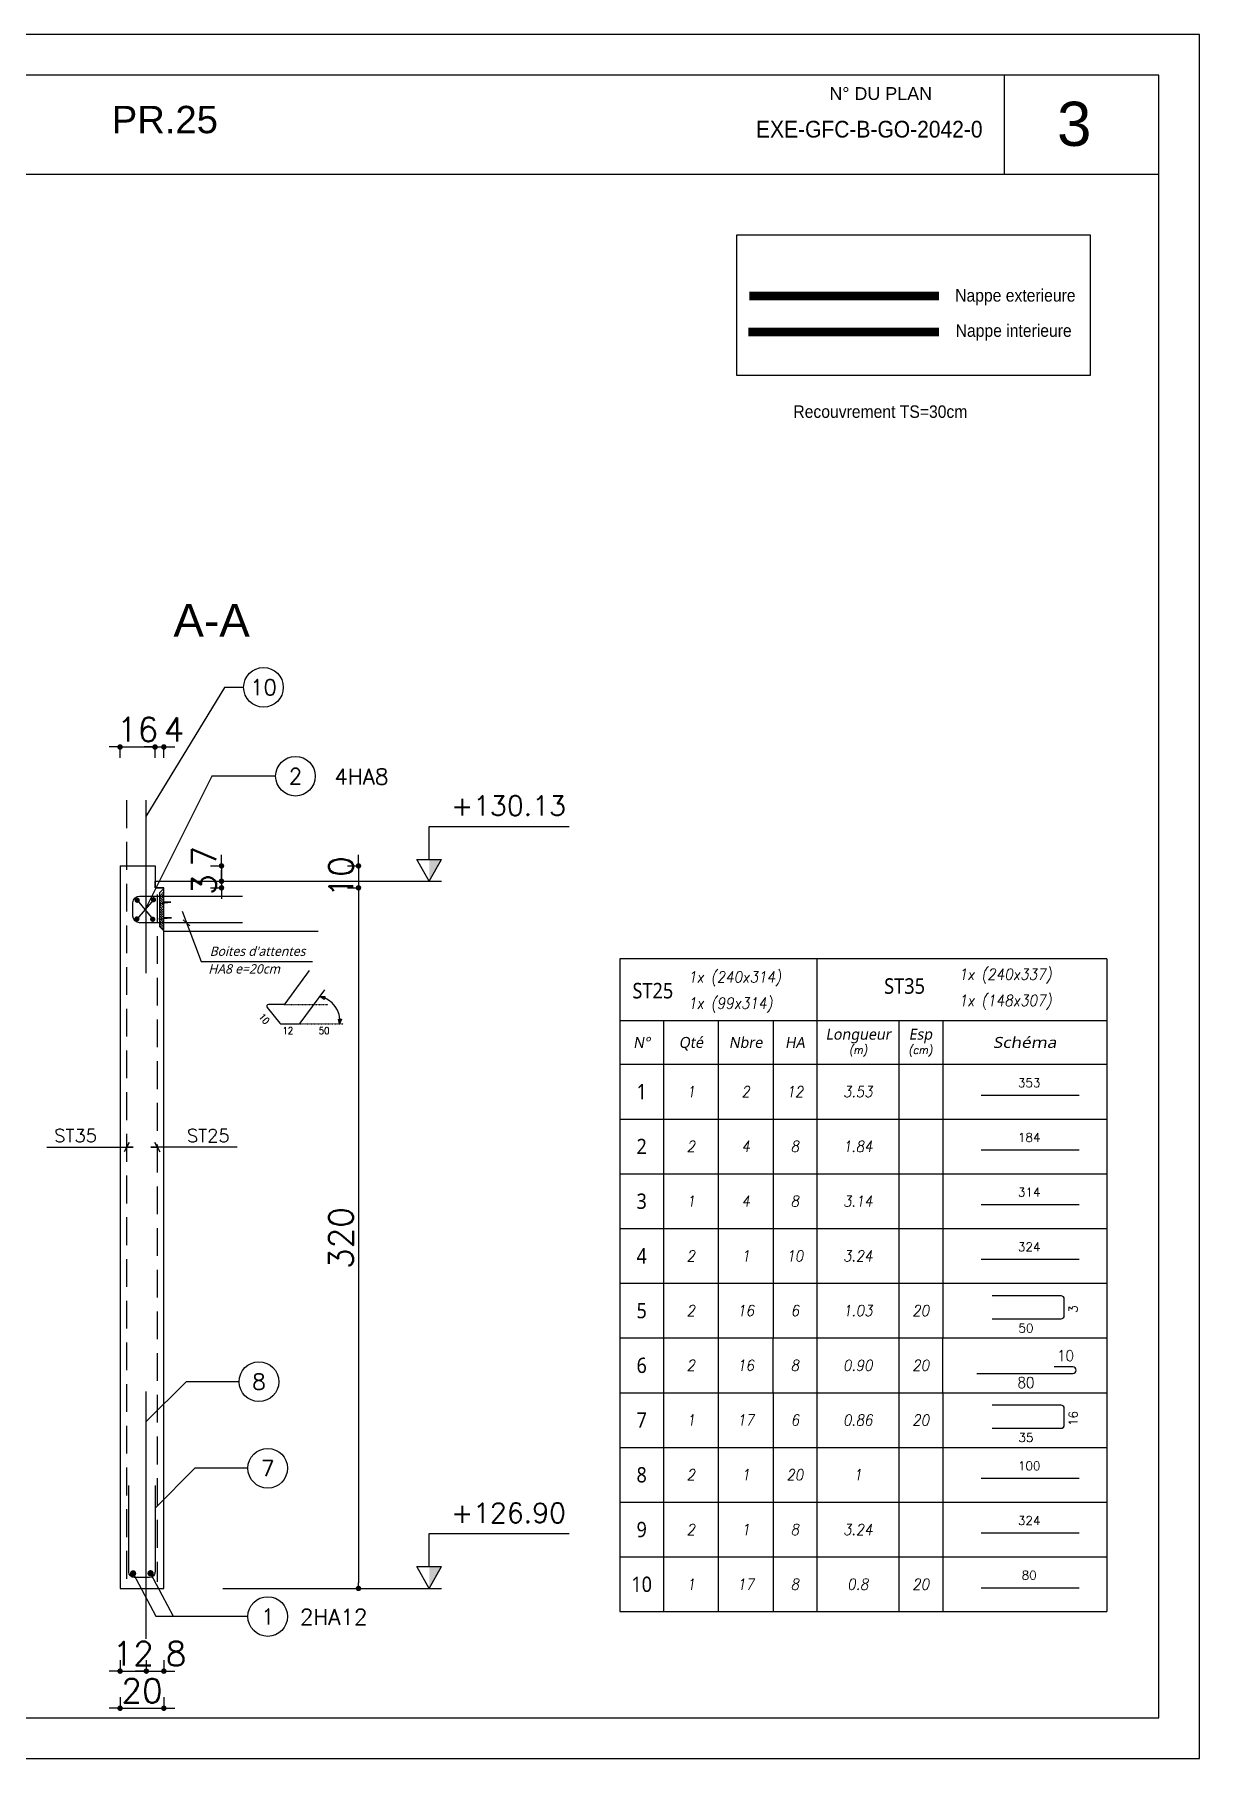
# Model space of a CAD drawing. Header units: millimetres. Extents: x -21776 to 63757, y -7870 to 8483.
# Drawn here: x 16352 to 16884, y -5309 to -4522 of the extents above; entities that cross this region are included whole.
import ezdxf
from ezdxf.enums import TextEntityAlignment as Align

# ---------------------------------------------------------------- set-up
doc = ezdxf.new("R2010")
doc.units = ezdxf.units.MM
doc.header["$PDMODE"] = 34
for name, pattern in [('CACHE', [9.525, 6.35, -3.175]), ('CACHEX2', [19.05, 12.7, -6.35]), ('HIDDEN2', [0.1875, 0.125, -0.0625])]:
    doc.linetypes.add(name, pattern=pattern)
for name, color, linetype in [('COTATION', 1, 'Continuous'), ('GO-CARTOUCHE', 7, 'Continuous'), ('GO-COTATION', 1, 'Continuous'), ('GO-FER-HA', 140, 'Continuous'), ('GO-TEXTE', 9, 'Continuous'), ('GO-TEXTE-ACIER', 3, 'Continuous'), ('GO-TEXTE-FER', 3, 'Continuous'), ('K_ENT_M_Building_PR.35', 7, 'Continuous'), ('préfa v', 2, 'Continuous'), ('STR_ACIER_BAS', 6, 'Continuous'), ('STR_TS', 22, 'Continuous'), ('STR_TXT', 102, 'Continuous'), ('STR_VOI-POT', 6, 'Continuous'), ('TEXTE-ACIER', 3, 'Continuous')]:
    doc.layers.add(name, color=color, linetype=linetype)
doc.styles.add('FIN', font='romans.shx')
doc.styles.add('GrDimensions', font='simplex.shx')
doc.styles.add('Lucida', font='')
doc.styles.get("Standard").update_dxf_attribs({"font": 'romans.shx'})
doc.styles.add('Tableau', font='romans.shx', dxfattribs={"width": 0.9, "oblique": 10})
doc.styles.add('Tableau2', font='trebuc.TTF', dxfattribs={"width": 0.9, "oblique": 10})
doc.styles.add('TEXTE', font='romans.shx')
doc.styles.add('TEXTEBA', font='ARIAL.TTF')
doc.styles.get('Lucida').set_extended_font_data('Lucida Sans', italic=True)
doc.dimstyles.new('COUPE-20', dxfattribs={"dimscale": 0.5, "dimtxt": 22, "dimasz": 5, "dimexe": 0.05, "dimexo": 0, "dimgap": 5, "dimtad": 1, "dimdsep": 46, "dimtxsty": 'Standard', "dimblk1": 'DOT', "dimblk2": 'DOT', "dimsah": 1, "dimcen": 0, "dimdle": 150, "dimclrd": 1, "dimclre": 1, "dimclrt": 7, "dimadec": 0, "dimazin": 0, "dimtfac": 1, "dimtix": 1, "dimtmove": 2, "dimatfit": 3, "dimldrblk": 'DOT', "dimfxl": 0, "dimtvp": 1, "dimtolj": 1, "dimtzin": 0, "dimarcsym": 0})

# ---------------------------------------------------------------- blocks, each defined once
blk = doc.blocks.new('_DOT')
at = {"color": 0, "linetype": 'ByBlock'}
blk.add_line((-0.5, 0), (-1, 0), dxfattribs=at)
at = {"color": 0, "linetype": 'ByBlock', "const_width": 0.5}
blk.add_lwpolyline([(-0.25, 0, 1), (0.25, 0, 1)], format="xyb", close=True, dxfattribs=at)
blk = doc.blocks.new('*D1576')
at = {"layer": 'DEFPOINTS', "color": 0}
for p in [(16391.33, -5231.33), (16411.33, -5231.33), (16411.33, -5286.08)]:
    blk.add_point(p, dxfattribs=at)
at = {"layer": 'STR_VOI-POT', "color": 1, "lineweight": -2}
for p, q in [((16391.33, -5281.08), (16391.33, -5286.1)), ((16411.33, -5281.08), (16411.33, -5286.1)), ((16388.83, -5286.08), (16386.33, -5286.08)), ((16391.33, -5286.08), (16411.33, -5286.08)), ((16413.83, -5286.08), (16416.33, -5286.08))]:
    blk.add_line(p, q, dxfattribs=at)
at = {"layer": 'STR_VOI-POT', "color": 1, "lineweight": -2, "xscale": 2.5, "yscale": 2.5, "zscale": 2.5}
blk.add_blockref('_DOT', (16391.33, -5286.08), dxfattribs=at)
at = {"layer": 'STR_VOI-POT', "color": 1, "lineweight": -2, "xscale": 2.5, "yscale": 2.5, "zscale": 2.5, "rotation": 180}
blk.add_blockref('_DOT', (16411.33, -5286.08), dxfattribs=at)
at = {"layer": 'STR_VOI-POT', "color": 7, "insert": (16401.33, -5278.08), "char_height": 11, "attachment_point": 5}
blk.add_mtext('\\A1;20', dxfattribs=at)
blk = doc.blocks.new('*D1577')
at = {"layer": 'DEFPOINTS', "color": 0}
for p in [(16407.33, -4847), (16391.33, -4901.33), (16407.33, -4901.33)]:
    blk.add_point(p, dxfattribs=at)
at = {"layer": 'STR_VOI-POT', "color": 1, "lineweight": -2}
for p, q in [((16388.83, -4847), (16386.33, -4847)), ((16391.33, -4852), (16391.33, -4846.97)), ((16391.33, -4847), (16407.33, -4847)), ((16407.33, -4852), (16407.33, -4846.97)), ((16409.83, -4847), (16412.33, -4847))]:
    blk.add_line(p, q, dxfattribs=at)
at = {"layer": 'STR_VOI-POT', "color": 1, "lineweight": -2, "xscale": 2.5, "yscale": 2.5, "zscale": 2.5}
blk.add_blockref('_DOT', (16391.33, -4847), dxfattribs=at)
at = {"layer": 'STR_VOI-POT', "color": 1, "lineweight": -2, "xscale": 2.5, "yscale": 2.5, "zscale": 2.5, "rotation": 180}
blk.add_blockref('_DOT', (16407.33, -4847), dxfattribs=at)
at = {"layer": 'STR_VOI-POT', "color": 7, "insert": (16399.33, -4839), "char_height": 11, "attachment_point": 5}
blk.add_mtext('\\A1;16', dxfattribs=at)
blk = doc.blocks.new('*D1578')
at = {"layer": 'DEFPOINTS', "color": 0}
for p in [(16407.33, -4901.33), (16411.33, -4911.33), (16500.26, -4911.33)]:
    blk.add_point(p, dxfattribs=at)
at = {"layer": 'STR_VOI-POT', "color": 1, "lineweight": -2}
for p, q in [((16500.26, -4898.83), (16500.26, -4896.33)), ((16495.26, -4901.33), (16500.29, -4901.33)), ((16500.26, -4901.33), (16500.26, -4911.33)), ((16495.26, -4911.33), (16500.29, -4911.33)), ((16500.26, -4913.83), (16500.26, -4916.33))]:
    blk.add_line(p, q, dxfattribs=at)
at = {"layer": 'STR_VOI-POT', "color": 1, "lineweight": -2, "xscale": 2.5, "yscale": 2.5, "zscale": 2.5}
for p, rotation in [((16500.26, -4901.33), 270), ((16500.26, -4911.33), 90)]:
    blk.add_blockref('_DOT', p, dxfattribs=dict(at, rotation=rotation))
at = {"layer": 'STR_VOI-POT', "color": 7, "insert": (16492.26, -4906.33), "char_height": 11, "attachment_point": 5, "rotation": 90}
blk.add_mtext('\\A1;10', dxfattribs=at)
blk = doc.blocks.new('*D1579')
at = {"layer": 'DEFPOINTS', "color": 0}
for p in [(16411.33, -4847), (16407.33, -4901.33), (16411.33, -4911.33)]:
    blk.add_point(p, dxfattribs=at)
at = {"layer": 'STR_VOI-POT', "color": 1, "lineweight": -2}
for p, q in [((16404.83, -4847), (16402.33, -4847)), ((16407.33, -4852), (16407.33, -4846.97)), ((16407.33, -4847), (16411.33, -4847)), ((16411.33, -4852), (16411.33, -4846.97)), ((16413.83, -4847), (16416.33, -4847))]:
    blk.add_line(p, q, dxfattribs=at)
at = {"layer": 'STR_VOI-POT', "color": 1, "lineweight": -2, "xscale": 2.5, "yscale": 2.5, "zscale": 2.5}
blk.add_blockref('_DOT', (16407.33, -4847), dxfattribs=at)
at = {"layer": 'STR_VOI-POT', "color": 1, "lineweight": -2, "xscale": 2.5, "yscale": 2.5, "zscale": 2.5, "rotation": 180}
blk.add_blockref('_DOT', (16411.33, -4847), dxfattribs=at)
at = {"layer": 'STR_VOI-POT', "color": 7, "insert": (16415.98, -4839), "char_height": 11, "attachment_point": 5}
blk.add_mtext('\\A1;4', dxfattribs=at)
blk = doc.blocks.new('*D1580')
at = {"layer": 'DEFPOINTS', "color": 0}
for p in [(16391.33, -5231.33), (16403.33, -5254.33), (16403.33, -5269.12)]:
    blk.add_point(p, dxfattribs=at)
at = {"layer": 'STR_VOI-POT', "color": 1, "lineweight": -2}
for p, q in [((16391.33, -5264.12), (16391.33, -5269.14)), ((16403.33, -5264.12), (16403.33, -5269.14)), ((16388.83, -5269.12), (16386.33, -5269.12)), ((16391.33, -5269.12), (16403.33, -5269.12)), ((16405.83, -5269.12), (16408.33, -5269.12))]:
    blk.add_line(p, q, dxfattribs=at)
at = {"layer": 'STR_VOI-POT', "color": 1, "lineweight": -2, "xscale": 2.5, "yscale": 2.5, "zscale": 2.5}
blk.add_blockref('_DOT', (16391.33, -5269.12), dxfattribs=at)
at = {"layer": 'STR_VOI-POT', "color": 1, "lineweight": -2, "xscale": 2.5, "yscale": 2.5, "zscale": 2.5, "rotation": 180}
blk.add_blockref('_DOT', (16403.33, -5269.12), dxfattribs=at)
at = {"layer": 'STR_VOI-POT', "color": 7, "insert": (16397.33, -5261.12), "char_height": 11, "attachment_point": 5}
blk.add_mtext('\\A1;12', dxfattribs=at)
blk = doc.blocks.new('*D1581')
at = {"layer": 'DEFPOINTS', "color": 0}
for p in [(16411.33, -5231.33), (16403.33, -5254.33), (16411.33, -5269.12)]:
    blk.add_point(p, dxfattribs=at)
at = {"layer": 'STR_VOI-POT', "color": 1, "lineweight": -2}
for p, q in [((16403.33, -5264.12), (16403.33, -5269.14)), ((16411.33, -5264.12), (16411.33, -5269.14)), ((16400.83, -5269.12), (16398.33, -5269.12)), ((16403.33, -5269.12), (16411.33, -5269.12)), ((16413.83, -5269.12), (16416.33, -5269.12))]:
    blk.add_line(p, q, dxfattribs=at)
at = {"layer": 'STR_VOI-POT', "color": 1, "lineweight": -2, "xscale": 2.5, "yscale": 2.5, "zscale": 2.5}
blk.add_blockref('_DOT', (16403.33, -5269.12), dxfattribs=at)
at = {"layer": 'STR_VOI-POT', "color": 1, "lineweight": -2, "xscale": 2.5, "yscale": 2.5, "zscale": 2.5, "rotation": 180}
blk.add_blockref('_DOT', (16411.33, -5269.12), dxfattribs=at)
at = {"layer": 'STR_VOI-POT', "color": 7, "insert": (16416.94, -5261.12), "char_height": 11, "attachment_point": 5}
blk.add_mtext('\\A1;8', dxfattribs=at)
blk = doc.blocks.new('*D1585')
at = {"layer": 'DEFPOINTS', "color": 0}
for p in [(16411.33, -4911.33), (16411.33, -5231.33), (16500.26, -5231.33)]:
    blk.add_point(p, dxfattribs=at)
at = {"layer": 'STR_VOI-POT', "color": 1, "lineweight": -2}
for p, q in [((16495.26, -4911.33), (16500.29, -4911.33)), ((16500.26, -4913.83), (16500.26, -5228.83)), ((16495.26, -5231.33), (16500.29, -5231.33))]:
    blk.add_line(p, q, dxfattribs=at)
at = {"layer": 'STR_VOI-POT', "color": 1, "lineweight": -2, "xscale": 2.5, "yscale": 2.5, "zscale": 2.5}
for p, rotation in [((16500.26, -4911.33), 90), ((16500.26, -5231.33), 270)]:
    blk.add_blockref('_DOT', p, dxfattribs=dict(at, rotation=rotation))
at = {"layer": 'STR_VOI-POT', "color": 7, "insert": (16492.26, -5071.33), "char_height": 11, "attachment_point": 5, "rotation": 90}
blk.add_mtext('\\A1;320', dxfattribs=at)
blk = doc.blocks.new('staboxdetail')
at = {"layer": 'GO-TEXTE-FER'}
blk.add_lwpolyline([(-8.57, 15.58), (-19.76, 0.33, -0.238859), (-20.41, 0), (-27.16, 0, 0.630281), (-27.79, -1.3), (-21.96, -8.52, 0.226783), (-21.34, -8.82), (-13.3, -8.82, 0.238859), (-12.65, -8.49), (-1.46, 6.77)], format="xyb", dxfattribs=at)
at = {"layer": 'GO-TEXTE-FER', "color": 1, "flags": 128}
for points in [[(-3.64, 3.75), (-1.35, 3.64), (-1.75, 2.31), (-3.64, 3.75)], [(5.34, -8.85), (4.78, -6.62), (6.18, -6.63), (5.34, -8.85)]]:
    blk.add_lwpolyline(points, dxfattribs=at)
at = {"layer": 'GO-TEXTE-FER', "color": 1}
blk.add_arc((-6, -7.43), 11.43, 352.85098, 78.09196, dxfattribs=at)
at = {"layer": 'TEXTE-ACIER', "color": 1, "linetype": 'HIDDEN2', "ltscale": 0.025}
for p, q in [((-20, 0), (0, 0)), ((-12.89, -8.82), (7.11, -8.82))]:
    blk.add_line(p, q, dxfattribs=at)
at = {"layer": 'GO-TEXTE-FER', "color": 1, "style": 'TEXTE', "width": 0.9}
blk.add_text('10', height=3.15, rotation=309.81851, dxfattribs=at).set_placement((-31.88, -5.6))
for s, p in [('12', (-20.75, -13.49)), ('50', (-4.19, -13.49))]:
    blk.add_text(s, height=3.15, dxfattribs=at).set_placement(p)
blk = doc.blocks.new('Désignation')
at = {"layer": 'GO-TEXTE-FER'}
for p, q in [((0, 0.8), (8.9, 0.8)), ((0, 0.8), (0, 0)), ((0.8, 0.8), (0.8, 0)), ((1.8, 0.8), (1.8, 0)), ((2.8, 0.8), (2.8, 0)), ((3.6, 0.8), (3.6, 0)), ((5.1, 0.8), (5.1, 0)), ((5.9, 0.8), (5.9, 0)), ((8.9, 0.8), (8.9, 0)), ((0, 0), (8.9, 0))]:
    blk.add_line(p, q, dxfattribs=at)
at = {"layer": 'GO-TEXTE-FER', "style": 'Tableau2', "oblique": 10}
for s, p in [('Longueur', (4.356, 0.55)), ('Esp', (5.494, 0.55)), ('N°', (0.4, 0.4)), ('Qté', (1.3, 0.4)), ('Nbre', (2.3, 0.4)), ('HA', (3.2, 0.4))]:
    blk.add_text(s, height=0.2, dxfattribs=at).set_placement(p, align=Align.MIDDLE_CENTER)
at = {"layer": 'GO-TEXTE-FER', "color": 7, "style": 'Tableau', "oblique": 10, "width": 0.9}
for s, p in [('(m)', (4.356, 0.265)), ('(cm)', (5.494, 0.265))]:
    blk.add_text(s, height=0.15, dxfattribs=at).set_placement(p, align=Align.MIDDLE_CENTER)
at = {"layer": 'GO-TEXTE-FER', "style": 'Tableau2', "oblique": 10, "width": 1.2}
blk.add_text('Schéma', height=0.2, dxfattribs=at).set_placement((7.4, 0.4), align=Align.MIDDLE_CENTER)
blk = doc.blocks.new('Barre libre')
at = {"layer": 'GO-TEXTE-FER'}
for p, q in [((0, 0), (0, -1)), ((0, 0), (8.9, 0)), ((0.8, 0), (0.8, -1)), ((1.8, 0), (1.8, -1)), ((2.8, 0), (2.8, -1)), ((3.6, 0), (3.6, -1)), ((5.1, 0), (5.1, -1)), ((5.9, 0), (5.9, -1)), ((8.9, 0), (8.9, -1)), ((0, -1), (8.9, -1))]:
    blk.add_line(p, q, dxfattribs=at)
at = {"layer": 'GO-TEXTE-FER', "color": 1}
blk.add_line((6.603, -0.563), (8.394, -0.563), dxfattribs=at)
at = {"layer": 'GO-TEXTE-FER', "color": 1, "style": 'Tableau'}
blk.add_attdef('Longueur', text='', height=0.16, dxfattribs=at).set_placement((7.481, -0.336), align=Align.MIDDLE_CENTER)
at = {"layer": 'GO-TEXTE-FER', "style": 'Tableau2', "width": 0.9}
blk.add_attdef('NUMERO', text='', height=0.28, dxfattribs=at).set_placement((0.4, -0.5), align=Align.MIDDLE_CENTER)
at = {"layer": 'GO-TEXTE-FER', "style": 'Tableau', "oblique": 10, "width": 0.9}
for tag, p in [('QUANTITE', (1.3, -0.5)), ('NOMBRE', (2.3, -0.5)), ('NUANCE', (3.2, -0.5)), ('LONGUEUR', (4.35, -0.5)), ('ESPACEMENTS', (5.5, -0.5))]:
    blk.add_attdef(tag, text='', height=0.2, dxfattribs=at).set_placement(p, align=Align.MIDDLE_CENTER)
blk = doc.blocks.new('U')
at = {"layer": 'GO-TEXTE-FER'}
for p, q in [((0, 0), (0, -1)), ((0, 0), (8.9, 0)), ((0.8, 0), (0.8, -1)), ((1.8, 0), (1.8, -1)), ((2.8, 0), (2.8, -1)), ((3.6, 0), (3.6, -1)), ((5.1, 0), (5.1, -1)), ((5.9, 0), (5.9, -1)), ((8.9, 0), (8.9, -1)), ((0, -1), (8.9, -1))]:
    blk.add_line(p, q, dxfattribs=at)
at = {"layer": 'GO-TEXTE-FER', "color": 1}
blk.add_lwpolyline([(6.803, -0.65), (8.063, -0.65, 0.414214), (8.123, -0.59), (8.123, -0.29, 0.414214), (8.063, -0.23), (6.803, -0.23)], format="xyb", dxfattribs=at)
at = {"layer": 'GO-TEXTE-FER', "color": 1, "style": 'Tableau'}
blk.add_attdef('Largeur', text='', height=0.16, rotation=90, dxfattribs=at).set_placement((8.284, -0.472), align=Align.MIDDLE_CENTER)
at = {"layer": 'GO-TEXTE-FER', "style": 'Tableau2', "width": 0.9}
blk.add_attdef('NUMERO', text='', height=0.28, dxfattribs=at).set_placement((0.4, -0.5), align=Align.MIDDLE_CENTER)
at = {"layer": 'GO-TEXTE-FER', "style": 'Tableau', "oblique": 10, "width": 0.9}
for tag, p in [('QUANTITE', (1.3, -0.5)), ('NOMBRE', (2.3, -0.5)), ('NUANCE', (3.2, -0.5)), ('LONGUEUR', (4.35, -0.5)), ('ESPACEMENTS', (5.5, -0.5))]:
    blk.add_attdef(tag, text='', height=0.2, dxfattribs=at).set_placement(p, align=Align.MIDDLE_CENTER)
at = {"layer": 'GO-TEXTE-FER', "color": 1, "style": 'Tableau'}
blk.add_attdef('Longueur', text='', height=0.16, dxfattribs=at).set_placement((7.422, -0.819), align=Align.MIDDLE_CENTER)
blk = doc.blocks.new('Spécial')
at = {"layer": 'GO-TEXTE-FER'}
for p, q in [((0, 0), (0, -1)), ((0, 0), (8.9, 0)), ((0.8, 0), (0.8, -1)), ((1.8, 0), (1.8, -1)), ((2.8, 0), (2.8, -1)), ((3.6, 0), (3.6, -1)), ((5.1, 0), (5.1, -1)), ((5.9, 0), (5.9, -1)), ((8.9, 0), (8.9, -1)), ((0, -1), (8.9, -1))]:
    blk.add_line(p, q, dxfattribs=at)
at = {"layer": 'GO-TEXTE-FER', "style": 'Tableau2', "width": 0.9}
blk.add_attdef('NUMERO', text='', height=0.28, dxfattribs=at).set_placement((0.4, -0.5), align=Align.MIDDLE_CENTER)
at = {"layer": 'GO-TEXTE-FER', "style": 'Tableau', "oblique": 10, "width": 0.9}
for tag, p in [('QUANTITE', (1.3, -0.5)), ('NOMBRE', (2.3, -0.5)), ('NUANCE', (3.2, -0.5)), ('LONGUEUR', (4.35, -0.5)), ('ESPACEMENTS', (5.5, -0.5))]:
    blk.add_attdef(tag, text='', height=0.2, dxfattribs=at).set_placement(p, align=Align.MIDDLE_CENTER)
blk = doc.blocks.new('World Level Arrow 5')
at = {"color": 7, "linetype": 'Continuous', "lineweight": -3}
for p, q in [((-1, -0.567), (-1, 0.567)), ((0, 0), (-1, 0.567)), ((0, 0), (-1, -0.567)), ((0, -9.433), (0, 0.567))]:
    blk.add_line(p, q, dxfattribs=at)
blk.add_solid([(-1, 0.567), (0, 0), (-0.997, 0)], dxfattribs=at)
blk = doc.blocks.new('*D1592')
at = {"layer": 'DEFPOINTS', "color": 0}
for p in [(16407.33, -4901.33), (16407.33, -4908.33), (16437.66, -4908.33)]:
    blk.add_point(p, dxfattribs=at)
at = {"layer": 'préfa v', "color": 1, "lineweight": -2}
for p, q in [((16437.66, -4898.83), (16437.66, -4896.33)), ((16432.66, -4901.33), (16437.69, -4901.33)), ((16437.66, -4901.33), (16437.66, -4908.33)), ((16432.66, -4908.33), (16437.69, -4908.33)), ((16437.66, -4910.83), (16437.66, -4913.33))]:
    blk.add_line(p, q, dxfattribs=at)
at = {"layer": 'préfa v', "color": 1, "lineweight": -2, "xscale": 2.5, "yscale": 2.5, "zscale": 2.5}
for p, rotation in [((16437.66, -4901.33), 270), ((16437.66, -4908.33), 90)]:
    blk.add_blockref('_DOT', p, dxfattribs=dict(at, rotation=rotation))
at = {"layer": 'préfa v', "color": 7, "insert": (16429.66, -4896.96), "char_height": 11, "attachment_point": 5, "rotation": 90}
blk.add_mtext('\\A1;7', dxfattribs=at)
blk = doc.blocks.new('*D1593')
at = {"layer": 'DEFPOINTS', "color": 0}
for p in [(16407.33, -4908.33), (16411.33, -4911.33), (16437.66, -4911.33)]:
    blk.add_point(p, dxfattribs=at)
at = {"layer": 'préfa v', "color": 1, "lineweight": -2}
for p, q in [((16437.66, -4905.83), (16437.66, -4903.33)), ((16432.66, -4908.33), (16437.69, -4908.33)), ((16432.66, -4911.33), (16437.69, -4911.33)), ((16437.66, -4908.33), (16437.66, -4911.33)), ((16437.66, -4913.83), (16437.66, -4916.33))]:
    blk.add_line(p, q, dxfattribs=at)
at = {"layer": 'préfa v', "color": 1, "lineweight": -2, "xscale": 2.5, "yscale": 2.5, "zscale": 2.5}
for p, rotation in [((16437.66, -4908.33), 270), ((16437.66, -4911.33), 90)]:
    blk.add_blockref('_DOT', p, dxfattribs=dict(at, rotation=rotation))
at = {"layer": 'préfa v', "color": 7, "insert": (16429.66, -4909.83), "char_height": 11, "attachment_point": 5, "rotation": 90}
blk.add_mtext('\\A1;3', dxfattribs=at)

msp = doc.modelspace()

# ---------------------------------------------------------------- hatches: boundary and pattern name
at = {"layer": 'GO-FER-HA'}
h = msp.add_hatch(dxfattribs=at)
h.set_pattern_fill('ANSI31', color=9, scale=6.075, angle=-450, style=0)
h.set_pattern_definition([(135, (412306.0663, -59913.99144), (-0.536959212, -0.536959212), [])])
h.paths.add_polyline_path([(16411.32833, -4912.78068), (16409.30333, -4914.80568), (16409.30333, -4916.43153), (16411.32833, -4916.43153)])
h.paths.add_polyline_path([(16411.32833, -4916.43153), (16409.30333, -4916.43153), (16409.30333, -4919.58443), (16411.32833, -4919.38426)])
h.paths.add_polyline_path([(16411.32833, -4919.91829), (16409.30333, -4919.60142), (16409.30333, -4929.36384), (16411.32833, -4929.15418)])
h.paths.add_polyline_path([(16409.76571, -4929.44306), (16411.32833, -4931.00568), (16411.32833, -4929.58231)])

# ---------------------------------------------------------------- linework, layer by layer
msp.add_lwpolyline([(16673.04206, -4613.01413), (16834.5858, -4613.01413), (16834.5858, -4677.29951), (16673.04206, -4677.29951)], close=True)
at = {"layer": 'COTATION'}
for p, q in [((16406.58362, -4916.77969), (16399.02744, -4925.57129)), ((16399.16846, -4917.00513), (16406.2453, -4925.684))]:
    msp.add_line(p, q, dxfattribs=at)
for points in [[(16462.4161, -4860.33828), (16433.30726, -4860.33828), (16402.80553, -4921.17549)], [(16357.89875, -5029.79156), (16397.32833, -5029.79156), (16394.32833, -5029.79156), (16395.44965, -5027.67024), (16393.20701, -5031.91288)], [(16444.75791, -5029.79156), (16405.32833, -5029.79156), (16408.32833, -5029.79156), (16407.20701, -5027.67024), (16409.44965, -5031.91288)], [(16397.26978, -5224.4922), (16407.71388, -5244.04417), (16441.73097, -5244.04417)], [(16405.2195, -5224.4922), (16415.66359, -5244.04417), (16449.68068, -5244.04417)]]:
    msp.add_lwpolyline(points, dxfattribs=at)
at = {"layer": 'GO-CARTOUCHE', "color": 2, "ltscale": 3}
msp.add_line((16420.22109, -4925.89071), (16423.25622, -4928.63283), dxfattribs=at)
at = {"layer": 'GO-CARTOUCHE', "color": 3}
for p, q in [((16619.62742, -4943.77501), (16619.62742, -4971.95003)), ((16709.67924, -4943.77501), (16709.67924, -4971.95003)), ((16842.12742, -4943.77501), (16842.12742, -4971.95003))]:
    msp.add_line(p, q, dxfattribs=at)
at = {"layer": 'GO-CARTOUCHE', "linetype": 'Continuous'}
for points in [[(16884.46907, -5309.04286), (16884.46907, -4521.54286), (15770.83272, -4521.54286), (15770.83272, -5309.04286)], [(16865.91032, -5290.48411), (16865.91032, -4540.10161), (15789.39147, -4540.10161), (15789.39147, -5290.48411)]]:
    msp.add_lwpolyline(points, close=True, dxfattribs=at)
at = {"layer": 'GO-CARTOUCHE', "color": 2, "ltscale": 3}
msp.add_lwpolyline([(16419.77336, -4922.05523), (16428.44571, -4945.03032), (16479.27016, -4945.03032)], dxfattribs=at)
at = {"layer": 'GO-CARTOUCHE', "color": 3}
msp.add_lwpolyline([(16842.12742, -4943.77501), (16619.62742, -4943.77501)], dxfattribs=at)
at = {"layer": 'GO-COTATION'}
for points in [[(16447.79488, -4819.75088), (16439.08607, -4819.75088), (16403.05558, -4878.73318)], [(16445.72376, -5136.90854), (16421.52753, -5136.90854), (16403.32833, -5155.10774)], [(16449.72376, -5176.46916), (16425.52753, -5176.46916), (16407.32833, -5194.66836)]]:
    msp.add_lwpolyline(points, dxfattribs=at)
msp.add_lwpolyline([(16782.75304, -5133.10426), (16826.56412, -5133.10426, 0.414213562), (16828.06412, -5131.60426), (16828.06412, -5131.60426, 0.414213562), (16826.56412, -5130.10426), (16818.06412, -5130.10426)], format="xyb", dxfattribs=at)
at = {"layer": 'GO-FER-HA', "color": 1}
msp.add_line((16411.32833, -4925.8179), (16411.32833, -4915.14888), dxfattribs=at)
msp.add_lwpolyline([(16409.30333, -4928.98068), (16411.32833, -4931.00568), (16411.32833, -4911.66044), (16409.30333, -4913.68544)], close=True, dxfattribs=at)
msp.add_lwpolyline([(16447.33634, -4927.26177), (16411.89884, -4927.26177), (16400.26088, -4927.26177, -0.414213562), (16397.22338, -4924.22427), (16397.22338, -4918.14927, -0.414213562), (16400.26088, -4915.11177), (16447.33634, -4915.11177)], format="xyb", dxfattribs=at)
at = {"layer": 'GO-FER-HA', "color": 6, "linetype": 'Continuous', "const_width": 1.2}
for points in [[(16399.16846, -4916.40513, 1), (16399.16846, -4917.60513, 1)], [(16406.58362, -4916.17969, 1), (16406.58362, -4917.37969, 1)], [(16399.02744, -4924.97129, 1), (16399.02744, -4926.17129, 1)], [(16406.2453, -4925.084, 1), (16406.2453, -4926.284, 1)]]:
    msp.add_lwpolyline(points, format="xyb", close=True, dxfattribs=at)
at = {"layer": 'GO-FER-HA', "color": 1}
msp.add_lwpolyline([(16411.32833, -4925.76317), (16409.10598, -4925.56513), (16414.79588, -4924.97603), (16411.32833, -4924.97603), (16411.32833, -4918.79805), (16409.23678, -4918.47077), (16414.53427, -4917.94712), (16411.32833, -4917.94712)], dxfattribs=at)
at = {"layer": 'GO-TEXTE', "color": 7}
for points in [[(16795.16621, -4540.10161), (16795.16621, -4585.54823)], [(16865.91032, -4585.54823), (15789.39147, -4585.54823)]]:
    msp.add_lwpolyline(points, dxfattribs=at)
at = {"layer": 'GO-TEXTE-ACIER'}
for centre in [(16456.85164, -4819.75088), (16471.47286, -4860.33828), (16454.78052, -5136.90854), (16458.78052, -5176.46916), (16458.78052, -5244.19548)]:
    msp.add_circle(centre, 9.05676, dxfattribs=at)
at = {"layer": 'K_ENT_M_Building_PR.35', "color": 120, "linetype": 'Continuous', "lineweight": -3}
for p, q in [((16532.56372, -4898.33306), (16532.56372, -4883.33306)), ((16532.56372, -4883.33306), (16537.56372, -4883.33306)), ((16532.56372, -4898.33306), (16532.56372, -4883.33306)), ((16532.56372, -4883.33306), (16537.56372, -4883.33306)), ((16537.56372, -4883.33306), (16596.56372, -4883.33306)), ((16537.56372, -4883.33306), (16596.56372, -4883.33306)), ((16532.56372, -5221.33306), (16532.56372, -5206.33306)), ((16532.56372, -5206.33306), (16537.56372, -5206.33306)), ((16532.56372, -5221.33306), (16532.56372, -5206.33306)), ((16532.56372, -5206.33306), (16537.56372, -5206.33306)), ((16537.56372, -5206.33306), (16596.56372, -5206.33306)), ((16537.56372, -5206.33306), (16596.56372, -5206.33306))]:
    msp.add_line(p, q, dxfattribs=at)
at = {"layer": 'préfa v'}
for points in [[(16391.32833, -4901.33306), (16391.32833, -5231.33306), (16411.32833, -5231.33306), (16411.32833, -4911.33306)], [(16391.32833, -4901.33306), (16407.32833, -4901.33306), (16407.32833, -4911.33306), (16411.32833, -4911.33306)], [(16481.81314, -4931.33306), (16411.32833, -4931.33306), (16411.32833, -4911.33306), (16407.32833, -4911.33306), (16407.32833, -4908.33306), (16481.21802, -4908.33306)]]:
    msp.add_lwpolyline(points, dxfattribs=at)
at = {"layer": 'STR_TS', "linetype": 'CACHE', "ltscale": 2, "const_width": 4}
msp.add_lwpolyline([(16765.39586, -4641.00853), (16678.83798, -4641.00853)], dxfattribs=at)
at = {"layer": 'STR_TS', "const_width": 4}
msp.add_lwpolyline([(16765.39586, -4657.46349), (16678.2765, -4657.46349)], dxfattribs=at)
at = {"layer": 'STR_VOI-POT', "color": 1, "linetype": 'CACHEX2'}
for points in [[(16394.32833, -4871.33306), (16394.32833, -5228.33306)], [(16408.32833, -4914.33306), (16408.32833, -5228.33306)]]:
    msp.add_lwpolyline(points, dxfattribs=at)
at = {"layer": 'STR_VOI-POT'}
for points in [[(16403.05558, -4871.33306), (16403.05558, -4950.33306)], [(16403.32833, -5254.33306), (16403.32833, -5141.33306)]]:
    msp.add_lwpolyline(points, dxfattribs=at)
msp.add_lwpolyline([(16407.32833, -5184.33306), (16407.32833, -5223.83306, -0.414213562), (16404.82833, -5226.33306), (16397.82833, -5226.33306, -0.414213562), (16395.32833, -5223.83306), (16395.32833, -5184.33306)], format="xyb", dxfattribs=at)
at = {"layer": 'STR_VOI-POT', "const_width": 1.44}
for points in [[(16397.98978, -5224.4922, -1), (16396.54978, -5224.4922, -1)], [(16405.98504, -5224.432, -1), (16404.54504, -5224.432, -1)]]:
    msp.add_lwpolyline(points, format="xyb", close=True, dxfattribs=at)

# ---------------------------------------------------------------- block references
at = {"layer": 'GO-FER-HA', "xscale": 25, "yscale": 25, "zscale": 25}
msp.add_blockref('Désignation', (16619.62742, -4991.95003), dxfattribs=at)
at = {"layer": 'GO-TEXTE-FER'}
for name, p, xscale, yscale, zscale, values in [('Barre libre', (16619.62742, -4991.95003), 25, 25, 25, {'NUMERO': '1', 'QUANTITE': '1', 'NOMBRE': '2', 'NUANCE': '12', 'Longueur': '353', 'LONGUEUR': '3.53'}), ('Barre libre', (16619.62742, -5016.95003), 25, 25, 25, {'NUMERO': '2', 'QUANTITE': '2', 'NOMBRE': '4', 'NUANCE': '8', 'Longueur': '184', 'LONGUEUR': '1.84'}), ('Barre libre', (16619.62742, -5041.95003), 25, 25, 25, {'NUMERO': '3', 'QUANTITE': '1', 'NOMBRE': '4', 'NUANCE': '8', 'Longueur': '314', 'LONGUEUR': '3.14'}), ('Barre libre', (16619.62742, -5066.95003), 25, 25, 25, {'NUMERO': '4', 'QUANTITE': '2', 'NOMBRE': '1', 'NUANCE': '10', 'Longueur': '324', 'LONGUEUR': '3.24'}), ('U', (16619.62742, -5091.95003), 25, 25, 25, {'NUMERO': '5', 'QUANTITE': '2', 'NOMBRE': '16', 'NUANCE': '6', 'Longueur': '50', 'Largeur': '3', 'LONGUEUR': '1.03', 'ESPACEMENTS': '20'}), ('Spécial', (16619.62742, -5116.95003), 24.99585865563859, 24.99585865563859, 24.9958586556, {'NUMERO': '6', 'QUANTITE': '2', 'NOMBRE': '16', 'NUANCE': '8', 'LONGUEUR': '0.90', 'ESPACEMENTS': '20'}), ('U', (16619.62742, -5141.94589), 25, 25, 25, {'NUMERO': '7', 'QUANTITE': '1', 'NOMBRE': '17', 'NUANCE': '6', 'Longueur': '35', 'Largeur': '16', 'LONGUEUR': '0.86', 'ESPACEMENTS': '20'}), ('Barre libre', (16619.62742, -5166.94589), 25, 25, 25, {'NUMERO': '8', 'QUANTITE': '2', 'NOMBRE': '1', 'NUANCE': '20', 'Longueur': '100', 'LONGUEUR': '1'}), ('Barre libre', (16619.62742, -5191.94589), 25, 25, 25, {'NUMERO': '9', 'QUANTITE': '2', 'NOMBRE': '1', 'NUANCE': '8', 'Longueur': '324', 'LONGUEUR': '3.24'}), ('Barre libre', (16619.62742, -5216.94589), 25, 25, 25, {'NUMERO': '10', 'QUANTITE': '1', 'NOMBRE': '17', 'NUANCE': '8', 'Longueur': '80', 'LONGUEUR': '0.8', 'ESPACEMENTS': '20'})]:
    msp.add_blockref(name, p, dxfattribs=dict(at, xscale=xscale, yscale=yscale, zscale=zscale)).add_auto_attribs(values)
at = {"layer": 'K_ENT_M_Building_PR.35', "color": 120, "linetype": 'Continuous', "lineweight": -3, "xscale": 10, "yscale": 10, "zscale": 10, "rotation": 270}
for p in [(16532.56372, -4908.33306), (16532.56372, -4908.33306), (16532.56372, -5231.33306), (16532.56372, -5231.33306)]:
    msp.add_blockref('World Level Arrow 5', p, dxfattribs=at)
at = {"layer": 'STR_VOI-POT'}
msp.add_blockref('staboxdetail', (16486.30056, -4964.67713), dxfattribs=at)

# ---------------------------------------------------------------- texts
at = {"layer": 'GO-CARTOUCHE', "color": 2, "style": 'TEXTEBA'}
msp.add_text('3', height=20.19864, dxfattribs=at).set_placement((16819.38603, -4572.44975))
at = {"layer": 'GO-CARTOUCHE', "color": 2, "style": 'TEXTEBA', "width": 0.9}
for s, height, p in [('EXE-GFC-B-GO-2042-0', 7.6363636, (16733.60974, -4568.61641)), ('Nappe exterieure', 5.7024, (16800.33353, -4643.5624)), ('Nappe interieure', 5.7024, (16799.56511, -4659.65317)), ('Recouvrement TS=30cm', 5.7024, (16738.6696, -4696.66764))]:
    msp.add_text(s, height=height, dxfattribs=at).set_placement(p, align=Align.CENTER)
at = {"layer": 'GO-TEXTE', "style": 'TEXTEBA'}
msp.add_text('N° DU PLAN', height=5.856446, dxfattribs=at).set_placement((16738.83323, -4551.44419), align=Align.CENTER)
at = {"layer": 'GO-TEXTE', "color": 2, "style": 'TEXTEBA'}
msp.add_text('PR.25', height=12.497088, dxfattribs=at).set_placement((16387.53777, -4566.645))
at = {"layer": 'GO-TEXTE', "linetype": 'Continuous', "style": 'Lucida'}
for s, p in [("Boites d'attentes", (16432.27816, -4942.40897)), ('HA8 e=20cm', (16431.63206, -4950.4869))]:
    msp.add_text(s, height=4.256, rotation=359.99820245, dxfattribs=at).set_placement(p)
at = {"layer": 'GO-TEXTE-ACIER', "style": 'TEXTE'}
for s, p in [('10', (16456.85164, -4819.75088)), ('2', (16471.47286, -4860.33828)), ('4HA8', (16501.60268, -4860.52737)), ('8', (16454.78052, -5136.90854)), ('7', (16458.78052, -5176.46916)), ('1', (16458.78052, -5244.19548)), ('2HA12', (16488.91034, -5244.38457))]:
    msp.add_text(s, height=7.2, dxfattribs=at).set_placement(p, align=Align.MIDDLE_CENTER)
at = {"layer": 'GO-TEXTE-FER', "style": 'Tableau', "oblique": 10, "width": 0.9}
for s, p in [('1x (240x314)', (16650.84402, -4954.5431)), ('1x (240x337)', (16774.44661, -4953.31913)), ('1x (99x314)', (16650.84402, -4966.5431)), ('1x (148x307)', (16774.44661, -4965.31913))]:
    msp.add_text(s, height=5.0561798, dxfattribs=at).set_placement(p)
at = {"layer": 'GO-TEXTE-FER', "color": 1, "style": 'TEXTE', "width": 0.9}
for s, p in [('10', (16819.40786, -5127.5109)), ('80', (16801.32693, -5139.81437))]:
    msp.add_text(s, height=5, dxfattribs=at).set_placement(p)
at = {"layer": 'GO-TEXTE-FER', "style": 'Tableau2', "width": 0.9}
for tag, p in [('ST35', (16749.73891, -4956.18729)), ('ST25', (16634.72703, -4958.29994))]:
    msp.add_attdef(tag, text='1', height=7.07865, dxfattribs=at).set_placement(p, align=Align.MIDDLE_CENTER)
at = {"layer": 'K_ENT_M_Building_PR.35', "color": 0, "linetype": 'Continuous', "lineweight": -3, "char_height": 9, "attachment_point": 7, "style": 'GrDimensions'}
for s, insert in [('\\A1;+130.13', (16542.56372, -4878.33306)), ('\\A1;+126.90', (16542.56372, -5201.33306))]:
    msp.add_mtext(s, dxfattribs=dict(at, insert=insert))
at = {"layer": 'STR_ACIER_BAS', "style": 'TEXTEBA'}
msp.add_text('A-A', height=15, dxfattribs=at).set_placement((16415.68938, -4796.64808))
at = {"layer": 'STR_TXT', "style": 'FIN'}
for s, p in [('ST35', (16371.01825, -5027.51871)), ('ST25', (16431.63841, -5027.51871))]:
    msp.add_text(s, height=6, dxfattribs=at).set_placement(p, align=Align.CENTER)

# ---------------------------------------------------------------- dimensions: what is measured, and where the dimension line sits
at = {"layer": 'préfa v'}
dim = msp.add_linear_dim(base=(16437.66055, -4908.33306), p1=(16407.32833, -4901.33306), p2=(16407.32833, -4908.33306), angle=90, dimstyle='COUPE-20', dxfattribs=at)
dim.commit()
dim.dimension.update_dxf_attribs({"geometry": '*D1592', "text_midpoint": (16429.66055, -4896.95871), "dimtype": 160})
dim = msp.add_linear_dim(base=(16437.66055, -4911.33306), p1=(16407.32833, -4908.33306), p2=(16411.32833, -4911.33306), angle=90, dimstyle='COUPE-20', dxfattribs=at)
dim.commit()
dim.dimension.update_dxf_attribs({"geometry": '*D1593', "text_midpoint": (16429.66055, -4909.83306)})
at = {"layer": 'STR_VOI-POT'}
for base, p1, p2, picture, middle in [((16407.32833, -4846.99522), (16391.32833, -4901.33306), (16407.32833, -4901.33306), '*D1577', (16399.32833, -4838.99522)), ((16411.32833, -5286.07512), (16391.32833, -5231.33306), (16411.32833, -5231.33306), '*D1576', (16401.32833, -5278.07512)), ((16403.32833, -5269.11594), (16391.32833, -5231.33306), (16403.32833, -5254.33306), '*D1580', (16397.32833, -5261.11594))]:
    dim = msp.add_linear_dim(base=base, p1=p1, p2=p2, dimstyle='COUPE-20', dxfattribs=at)
    dim.commit()
    dim.dimension.update_dxf_attribs({"geometry": picture, "text_midpoint": middle})
for base, p1, p2, picture, middle in [((16411.32833, -4846.99522), (16407.32833, -4901.33306), (16411.32833, -4911.33306), '*D1579', (16415.9769, -4838.99522)), ((16411.32833, -5269.11594), (16403.32833, -5254.33306), (16411.32833, -5231.33306), '*D1581', (16416.94126, -5261.11594))]:
    dim = msp.add_linear_dim(base=base, p1=p1, p2=p2, dimstyle='COUPE-20', dxfattribs=at)
    dim.commit()
    dim.dimension.update_dxf_attribs({"geometry": picture, "text_midpoint": middle, "dimtype": 160})
for base, p1, p2, picture, middle in [((16500.26443, -4911.33306), (16407.32833, -4901.33306), (16411.32833, -4911.33306), '*D1578', (16492.26443, -4906.33306)), ((16500.26443, -5231.33306), (16411.32833, -4911.33306), (16411.32833, -5231.33306), '*D1585', (16492.26443, -5071.33306))]:
    dim = msp.add_linear_dim(base=base, p1=p1, p2=p2, angle=90, dimstyle='COUPE-20', dxfattribs=at)
    dim.commit()
    dim.dimension.update_dxf_attribs({"geometry": picture, "text_midpoint": middle})

doc.saveas('drawing.dxf')
